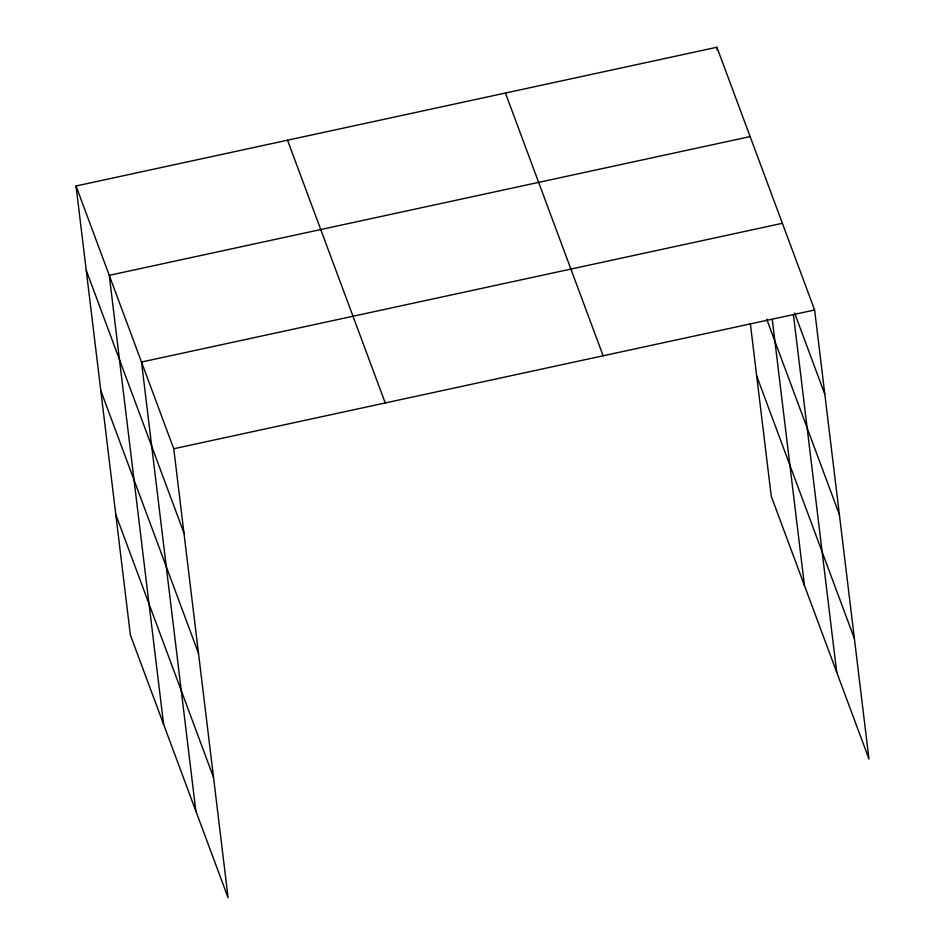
<?xml version="1.0" encoding="UTF-8"?>
<svg xmlns="http://www.w3.org/2000/svg" width="945" height="945" viewBox="0 0 945 945"><rect width="100%" height="100%" fill="white"/><g stroke="black" fill="none" stroke-linecap="round" stroke-linejoin="round"><path stroke-width="1.42" d="M76.037 185.988L173.75 448.745L228.088 897.75L130.375 635.005L76.037 185.988L716.912 47.25L814.625 309.995L868.963 759.012L771.25 496.255L750.318 323.367M750.129 136.588L109.266 275.326L163.603 724.331M782.377 223.292L141.514 362.029L195.839 811.046M173.75 448.745L814.625 309.995M794.615 313.043L824.82 394.242M766.714 319.209L839.384 514.612M756.673 375.886L854.398 638.643M505.421 93.035L603.134 355.781M287.528 140.203L385.241 402.96M86.231 270.235L183.944 532.98M100.796 390.604L198.521 653.361M115.81 514.623L213.523 777.381M793.446 314.791L836.715 672.308M772.266 319.445L804.467 585.593M716.912 47.25L717.255 50.156"/></g></svg>
